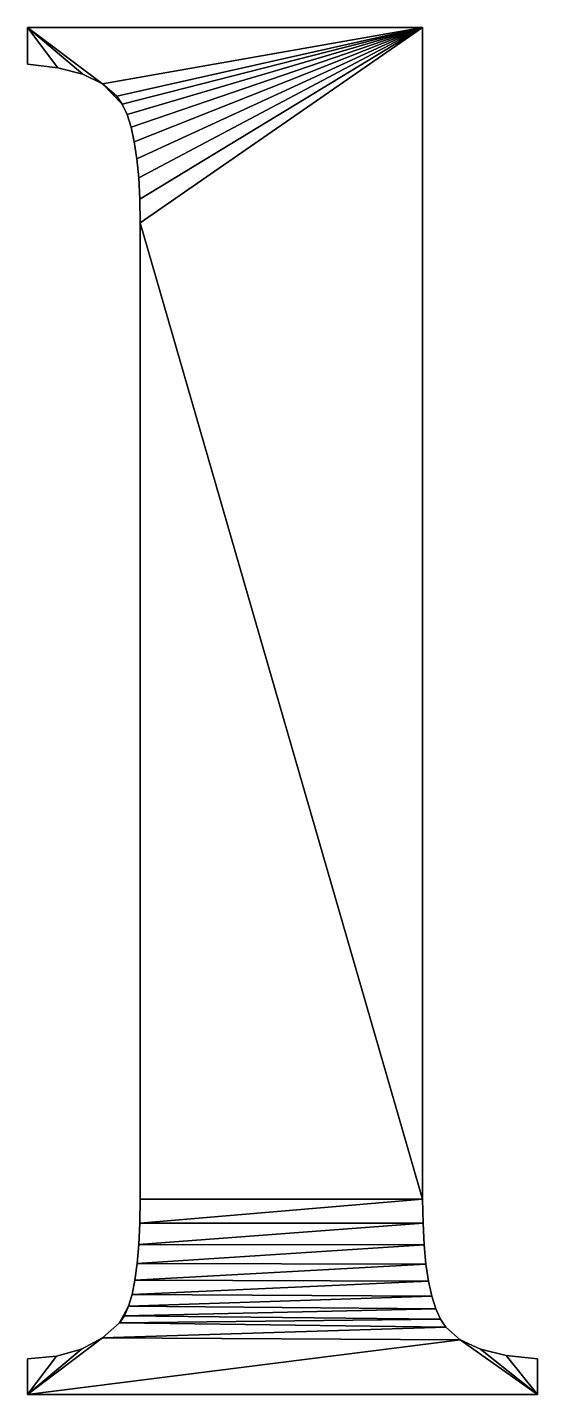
# Model space of a CAD drawing. Header units: metres. Extents: x 0.03 to 0.378, y 0 to 0.933.
import ezdxf

# ---------------------------------------------------------------- set-up
doc = ezdxf.new("R2010")
doc.units = ezdxf.units.M

msp = doc.modelspace()

# ---------------------------------------------------------------- meshes
at = {"layer": 'Armanisoft_0', "linetype": 'CONTINUOUS'}
mesh = msp.add_polyface(dxfattribs=at)
corners = [(0.299543, 0.932927), (0.299543, 0.133384), (0.29979, 0.117057), (0.300534, 0.102274), (0.301772, 0.089034), (0.303506, 0.077338), (0.305736, 0.067186), (0.308461, 0.058577), (0.311682, 0.051511), (0.315398, 0.045989), (0.325259, 0.037514), (0.338988, 0.031089), (0.356585, 0.026715), (0.378049, 0.02439), (0.378049, 0), (0.029726, 0), (0.029726, 0.02439), (0.049552, 0.026371), (0.066658, 0.031144), (0.081044, 0.03871), (0.09271, 0.049069), (0.09599, 0.053869), (0.098834, 0.060309), (0.101239, 0.068389), (0.103208, 0.078108), (0.104739, 0.089467), (0.105832, 0.102466), (0.106489, 0.117105), (0.106707, 0.133384), (0.106707, 0.799543), (0.106459, 0.815635), (0.105715, 0.830214), (0.104475, 0.843281), (0.102738, 0.854835), (0.100505, 0.864876), (0.097776, 0.873405), (0.094551, 0.880421), (0.09083, 0.885924), (0.081057, 0.894411), (0.067615, 0.900881), (0.050505, 0.905336), (0.029726, 0.907774), (0.029726, 0.932927), (0.299543, 0.932927), (0.203887, 1.66178), (-0.991429, -0.131195), (1.399204, -0.131195), (0.299543, 0.932927, 0.229421), (0.299543, 0.133384, 0.229421), (0.29979, 0.117057, 0.229421), (0.300534, 0.102274, 0.229421), (0.301772, 0.089034, 0.229421), (0.303506, 0.077338, 0.229421), (0.305736, 0.067186, 0.229421), (0.308461, 0.058577, 0.229421), (0.311682, 0.051511, 0.229421), (0.315398, 0.045989, 0.229421), (0.325259, 0.037514, 0.229421), (0.338988, 0.031089, 0.229421), (0.356585, 0.026715, 0.229421), (0.378049, 0.02439, 0.229421), (0.378049, 0, 0.229421), (0.029726, 0, 0.229421), (0.029726, 0.02439, 0.229421), (0.049552, 0.026371, 0.229421), (0.066658, 0.031144, 0.229421), (0.081044, 0.03871, 0.229421), (0.09271, 0.049069, 0.229421), (0.09599, 0.053869, 0.229421), (0.098834, 0.060309, 0.229421), (0.101239, 0.068389, 0.229421), (0.103208, 0.078108, 0.229421), (0.104739, 0.089467, 0.229421), (0.105832, 0.102466, 0.229421), (0.106489, 0.117105, 0.229421), (0.106707, 0.133384, 0.229421), (0.106707, 0.799543, 0.229421), (0.106459, 0.815635, 0.229421), (0.105715, 0.830214, 0.229421), (0.104475, 0.843281, 0.229421), (0.102738, 0.854835, 0.229421), (0.100505, 0.864876, 0.229421), (0.097776, 0.873405, 0.229421), (0.094551, 0.880421, 0.229421), (0.09083, 0.885924, 0.229421), (0.081057, 0.894411, 0.229421), (0.067615, 0.900881, 0.229421), (0.050505, 0.905336, 0.229421), (0.029726, 0.907774, 0.229421), (0.029726, 0.932927, 0.229421), (0.299543, 0.932927, 0.229421), (0.203887, 1.66178, 0.229421), (-0.991429, -0.131195, 0.229421), (1.399204, -0.131195, 0.229421), (0.299543, 0.932927), (0.299543, 0.932927, 0.229421), (0.299543, 0.133384), (0.299543, 0.133384, 0.229421), (0.29979, 0.117057), (0.29979, 0.117057, 0.229421), (0.300534, 0.102274), (0.300534, 0.102274, 0.229421), (0.301772, 0.089034), (0.301772, 0.089034, 0.229421), (0.303506, 0.077338), (0.303506, 0.077338, 0.229421), (0.305736, 0.067186), (0.305736, 0.067186, 0.229421), (0.308461, 0.058577), (0.308461, 0.058577, 0.229421), (0.311682, 0.051511), (0.311682, 0.051511, 0.229421), (0.315398, 0.045989), (0.315398, 0.045989, 0.229421), (0.325259, 0.037514), (0.325259, 0.037514, 0.229421), (0.338988, 0.031089), (0.338988, 0.031089, 0.229421), (0.356585, 0.026715), (0.356585, 0.026715, 0.229421), (0.378049, 0.02439), (0.378049, 0.02439, 0.229421), (0.378049, 0), (0.378049, 0, 0.229421), (0.029726, 0), (0.029726, 0, 0.229421), (0.029726, 0.02439), (0.029726, 0.02439, 0.229421), (0.049552, 0.026371), (0.049552, 0.026371, 0.229421), (0.066658, 0.031144), (0.066658, 0.031144, 0.229421), (0.081044, 0.03871), (0.081044, 0.03871, 0.229421), (0.09271, 0.049069), (0.09271, 0.049069, 0.229421), (0.09599, 0.053869), (0.09599, 0.053869, 0.229421), (0.098834, 0.060309), (0.098834, 0.060309, 0.229421), (0.101239, 0.068389), (0.101239, 0.068389, 0.229421), (0.103208, 0.078108), (0.103208, 0.078108, 0.229421), (0.104739, 0.089467), (0.104739, 0.089467, 0.229421), (0.105832, 0.102466), (0.105832, 0.102466, 0.229421), (0.106489, 0.117105), (0.106489, 0.117105, 0.229421), (0.106707, 0.133384), (0.106707, 0.133384, 0.229421), (0.106707, 0.799543), (0.106707, 0.799543, 0.229421), (0.106459, 0.815635), (0.106459, 0.815635, 0.229421), (0.105715, 0.830214), (0.105715, 0.830214, 0.229421), (0.104475, 0.843281), (0.104475, 0.843281, 0.229421), (0.102738, 0.854835), (0.102738, 0.854835, 0.229421), (0.100505, 0.864876), (0.100505, 0.864876, 0.229421), (0.097776, 0.873405), (0.097776, 0.873405, 0.229421), (0.094551, 0.880421), (0.094551, 0.880421, 0.229421), (0.09083, 0.885924), (0.09083, 0.885924, 0.229421), (0.081057, 0.894411), (0.081057, 0.894411, 0.229421), (0.067615, 0.900881), (0.067615, 0.900881, 0.229421), (0.050505, 0.905336), (0.050505, 0.905336, 0.229421), (0.029726, 0.907774), (0.029726, 0.907774, 0.229421), (0.029726, 0.932927), (0.029726, 0.932927, 0.229421)]
mesh.append_faces([[corners[k] for k in face] for face in [(14, 10, 11), (14, 11, 12), (14, 12, 13), (15, 10, 14), (17, 15, 16), (18, 15, 17), (19, 9, 10), (19, 10, 15), (19, 15, 18), (20, 8, 9), (20, 9, 19), (21, 7, 8), (21, 8, 20), (22, 6, 7), (22, 7, 21), (22, 21, 20), (23, 5, 6), (23, 6, 22), (24, 4, 5), (24, 5, 23), (25, 3, 4), (25, 4, 24), (26, 2, 3), (26, 3, 25), (27, 1, 2), (27, 2, 26), (28, 1, 27), (29, 0, 1), (29, 1, 28), (30, 0, 29), (31, 0, 30), (32, 0, 31), (33, 0, 32), (34, 0, 33), (35, 0, 34), (36, 0, 35), (37, 0, 36), (38, 0, 37), (38, 37, 36), (42, 0, 38), (42, 38, 39), (42, 39, 40), (42, 40, 41), (61, 58, 57), (61, 59, 58), (61, 60, 59), (62, 61, 57), (64, 63, 62), (65, 64, 62), (66, 57, 56), (66, 62, 57), (66, 65, 62), (67, 56, 55), (67, 66, 56), (68, 55, 54), (68, 67, 55), (69, 54, 53), (69, 68, 54), (69, 67, 68), (70, 53, 52), (70, 69, 53), (71, 52, 51), (71, 70, 52), (72, 51, 50), (72, 71, 51), (73, 50, 49), (73, 72, 50), (74, 49, 48), (74, 73, 49), (75, 74, 48), (76, 48, 47), (76, 75, 48), (77, 76, 47), (78, 77, 47), (79, 78, 47), (80, 79, 47), (81, 80, 47), (82, 81, 47), (83, 82, 47), (84, 83, 47), (85, 84, 47), (85, 83, 84), (89, 85, 47), (89, 86, 85), (89, 87, 86), (89, 88, 87), (96, 94, 95, 97), (98, 96, 97, 99), (100, 98, 99, 101), (102, 100, 101, 103), (104, 102, 103, 105), (106, 104, 105, 107), (108, 106, 107, 109), (110, 108, 109, 111), (112, 110, 111, 113), (114, 112, 113, 115), (116, 114, 115, 117), (118, 116, 117, 119), (120, 118, 119, 121), (122, 120, 121, 123), (124, 122, 123, 125), (126, 124, 125, 127), (128, 126, 127, 129), (130, 128, 129, 131), (132, 130, 131, 133), (134, 132, 133, 135), (136, 134, 135, 137), (138, 136, 137, 139), (140, 138, 139, 141), (142, 140, 141, 143), (144, 142, 143, 145), (146, 144, 145, 147), (148, 146, 147, 149), (150, 148, 149, 151), (152, 150, 151, 153), (154, 152, 153, 155), (156, 154, 155, 157), (158, 156, 157, 159), (160, 158, 159, 161), (162, 160, 161, 163), (164, 162, 163, 165), (166, 164, 165, 167), (168, 166, 167, 169), (170, 168, 169, 171), (172, 170, 171, 173), (174, 172, 173, 175), (176, 174, 175, 177), (178, 176, 177, 179), (94, 178, 179, 95)]])

doc.saveas('drawing.dxf')
